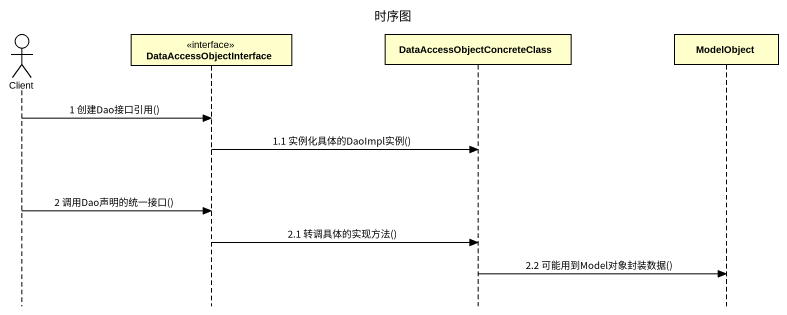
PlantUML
@startuml
title 时序图
hide footbox
actor Client
participant DataAccessObjectInterface <<interface>>
participant "DataAccessObjectConcreteClass" as DataAccessObjectConcreteClas
participant ModelObject

Client -> DataAccessObjectInterface : 1 创建Dao接口引用()
DataAccessObjectInterface -> DataAccessObjectConcreteClas : 1.1 实例化具体的DaoImpl实例()
Client -> DataAccessObjectInterface : 2 调用Dao声明的统一接口()
DataAccessObjectInterface -> DataAccessObjectConcreteClas : 2.1 转调具体的实现方法()
DataAccessObjectConcreteClas -> ModelObject : 2.2 可能用到Model对象封装数据()
@enduml
